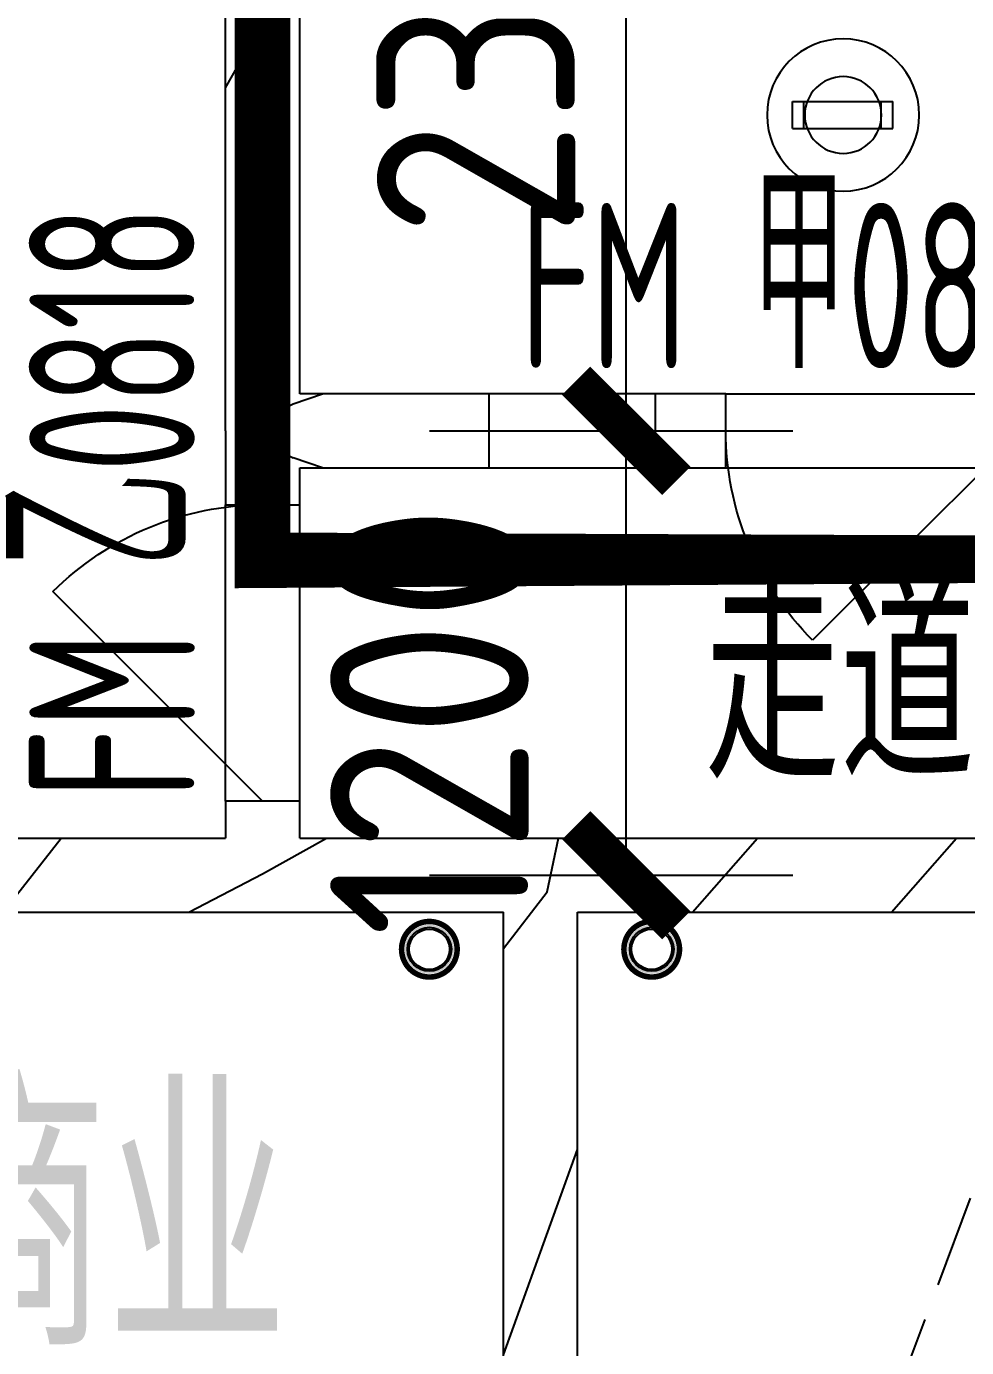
# Model space of a CAD drawing. Header units: inches. Extents: x 0 to 1813292486, y 0 to 3473589894.
# Drawn here: x 600492699 to 600495236, y 3473213342 to 3473216910 of the extents above; entities that cross this region are included whole.
import ezdxf
from ezdxf.enums import TextEntityAlignment as Align

# ---------------------------------------------------------------- set-up
doc = ezdxf.new("R2010")
doc.units = ezdxf.units.IN
doc.header["$LTSCALE"] = 1000
doc.header["$MEASUREMENT"] = 0
for name, pattern in [('AX-MALL-WALL-P02-QT$0$DASH', [0.35, 0.25, -0.1]), ('AX-MALL-WALL-P02-QT$0$DOTE', [2.4200000000000004, 2, -0.2, 0.02, -0.2]), ('PX-MALL-P02-LG$0$CONTINOUS', [0])]:
    doc.linetypes.add(name, pattern=pattern)
for name, color, linetype in [('A-Anno-Note', 241, 'Continuous'), ('AX-MALL-DIM-P02$0$A-Anno-Dims', 3, 'Continuous'), ('AX-MALL-P02-200$0$A-Anno-Note', 241, 'Continuous'), ('AX-MALL-WALL-P02$0$A-Anno-Note', 241, 'Continuous'), ('AX-MALL-WALL-P02-QT$0$_T_S__T_ELEV_A-STRS', 7, 'Continuous'), ('AX-MALL-WALL-P02-QT$0$A-Detl-Patt', 8, 'Continuous'), ('AX-MALL-WALL-P02-QT$0$A-Detl-Thin', 131, 'Continuous'), ('AX-MALL-WALL-P02-QT$0$A-Wall', 2, 'Continuous'), ('AX-MALL-WALL-P02-QT$0$A-Wall-Patt', 13, 'Continuous'), ('AX-MALL-WALL-P02-QT$0$A-Wind', 4, 'Continuous'), ('AX-MALL-WORD-P02$0$A-Anno-Note', 241, 'Continuous'), ('AX-MALL-WORD-P02$0$A-Wind-Iden', 11, 'Continuous'), ('PX-MALL-P02-LG$0$P-Pipe-Risr', 7, 'Continuous'), ('PX-MALL-P02-LG$0$P-Pipe-Risr-Arch', 6, 'Continuous'), ('PX-MALL-P02-LG$0$P-Pipe-Risr-W100', 6, 'Continuous'), ('PX-MALL-P02-LG$0$P-Pipe-Risr-W50', 6, 'Continuous'), ('PX-MALL-P02-LG$0$P-Sewr-Pipe', 123, 'PX-MALL-P02-LG$0$CONTINOUS'), ('PX-MALL-P02-LG$0$PX-DSY-一层平面图$0$PX-B-P01$0$P-Gass-Anno', 41, 'Continuous')]:
    doc.layers.add(name, color=color, linetype=linetype)
doc.styles.add('AX-MALL-DIM-P02$0$_TCH_DIM_T3', font='gbenor.shx')
doc.styles.add('AX-MALL-WORD-P02$0$_TCH_WINDOW', font='gbenor.shx', dxfattribs={"bigfont": 'gbcbig.shx'})
doc.styles.add('AX-MALL-WORD-P02$0$STANDARD', font='gbenor.shx', dxfattribs={"bigfont": 'gbcbig.shx'})
doc.styles.add('PX-MALL-P02-LG$0$jzfz', font='gbenor.shx', dxfattribs={"bigfont": 'gbcbig.shx'})
doc.dimstyles.new('AX-MALL-DIM-P02$0$_TCH_ARCH&&180', dxfattribs={"dimtxt": 535.5, "dimasz": 270, "dimexe": 450, "dimexo": 450, "dimgap": 137.25, "dimtad": 1, "dimdec": 0, "dimzin": 0, "dimdsep": 46, "dimtxsty": 'AX-MALL-DIM-P02$0$_TCH_DIM_T3', "dimblk": 'AX-MALL-DIM-P02$0$_ArchTick', "dimcen": 0.09, "dimclrt": 7, "dimazin": 2, "dimtfac": 1, "dimtdec": 0, "dimtix": 1, "dimtmove": 2, "dimatfit": 3, "dimfxl": 500, "dimtolj": 1, "dimtzin": 0, "dimarcsym": 0})
pattern_1 = [(45, (0, 359.0227), (-353.55353201463, 353.55353201463), [])]

# ---------------------------------------------------------------- blocks, each defined once
blk = doc.blocks.new('AX-MALL-WORD-P02')
at = {"layer": 'AX-MALL-WORD-P02$0$A-Anno-Note', "style": 'AX-MALL-WORD-P02$0$STANDARD'}
for s, height, p in [('走道', 506.3829787234042, (600304135.7148566, 3473104312.855379)), ('销售商业', 675.177304964539, (600300722.0387399, 3473103947.385039))]:
    blk.add_text(s, height=height, rotation=339.5681613092015, dxfattribs=at).set_placement(p)
at = {"layer": 'AX-MALL-WORD-P02$0$A-Wind-Iden', "style": 'AX-MALL-WORD-P02$0$_TCH_WINDOW', "width": 0.7}
for s, height, rotation, p in [('0818', 446.25, 69.56816112945486, (600303134.2770872, 3473105568.120639)), ('FM', 446.25, 339.5681611663076, (600304054.9168904, 3473105524.018323)), ('甲', 506.3829787234042, 339.5681611663076, (600304640.3627095, 3473105305.922575)), ('乙', 506.3829787234042, 69.56816112945486, (600303044.1999946, 3473105326.32199)), ('0818', 446.25, 339.5681611663076, (600304882.1613582, 3473105215.845483)), ('FM', 446.25, 69.56816112945486, (600302826.1042461, 3473104740.876171))]:
    blk.add_text(s, height=height, rotation=rotation, dxfattribs=at).set_placement(p)
blk = doc.blocks.new('AX-MALL-WALL-P02-QT$0$tj')
at = {"layer": 'AX-MALL-WALL-P02-QT$0$A-Detl-Patt'}
h = blk.add_hatch(dxfattribs=at)
h.set_pattern_fill('STEEL', color=256, scale=100.0000000000001, angle=50.43183869082386)
h.set_pattern_definition([(75.00000000004839, (-14278.19445574284, 156289.8254051208), (-153.3407249234246, 41.08752340989569), []), (75.00000000004839, (-14317.88195610046, 156358.5661673546), (-153.3407249234246, 41.08752340989569), [])])
edge = h.paths.add_edge_path()
edge.add_line((88101.273016572, 47666.64152574539), (87883.93542659283, 47459.84604215622))
edge.add_line((87883.93542659283, 47459.84604215622), (91571.54751467705, 43584.64122533798))
edge.add_arc((262949.389629302, 558937.705083496), 543101.4133620498, 251.6057364187558, 260.0288666978238)
edge.add_arc((172180.8466627672, -2862.146247219684), 27099.9982179492, 64.7128659603706, 96.9316049602786, ccw=False)
edge.add_arc((262948.9730309481, 558936.3205539446), 543099.9677998082, 261.6155114784545, 271.7251478115656)
edge.add_line((279298.9759148359, 16082.51663446426), (279298.9759315252, 16382.65274763107))
edge.add_arc((262948.9742454757, 558936.3204835369), 542799.9676941936, 261.62020364125146, 271.7261014454634, ccw=False)
edge.add_arc((172180.8456921196, -2862.14609140989), 27400.00151046549, 64.80631838577902, 96.83815911678944)
edge.add_arc((262949.394896181, 558937.7037490648), 542801.4137571028, 251.6136389015772, 260.02417327084333, ccw=False)
edge.add_line((91737.26096642017, 43845.69257831573), (88101.273016572, 47666.64152574539))
blk.add_lwpolyline([(88103.03003954887, 47737.33037519455), (87813.24658572674, 47461.60306501389), (91543.92713344097, 43541.13421487808, 0.03677856867194786), (168908.9495433569, 23989.2463850975, -0.1416543586965341), (183742.0972260237, 21592.70785188675, 0.04416604653312874), (279348.9759123325, 16034.00206041336), (279348.9759345055, 16434.18465709686, -0.04414427716130016), (183859.0483468771, 21979.79425859451, 0.1405450684183163), (168919.8474783897, 24393.46752309799, -0.03670519880877311), (91764.87840116024, 43889.20268630981), (88103.03007543087, 47737.33033752441)], format="xyb", dxfattribs=at)
blk.add_lwpolyline([(88101.273016572, 47666.64152574539), (87883.93542659283, 47459.84604215622), (91571.54751467705, 43584.64122533798, 0.0367693963449814), (168910.2986617088, 24039.77597379684, -0.1415142461245126), (183756.7420067787, 21641.08926153183, 0.04414024362697595), (279298.9759148359, 16082.51663446426), (279298.9759315252, 16382.65274763107, -0.04412389944666065), (183844.4648458958, 21931.40288829803, 0.1406825130026793), (168918.4574091434, 24342.94360637665, -0.03671436212623864), (91737.26096642017, 43845.69257831573)], format="xyb", close=True, dxfattribs=at)
blk = doc.blocks.new('AX-MALL-WALL-P02-QT$0$$DorLib2D$00000114')
at = {"color": 0}
blk.add_line((0.4999999999999964, 3.552713678800501e-15), (-0.2071067811864751, 0.7071067811864857), dxfattribs=at)
blk.add_arc((0.5000000000013856, -1.154631945610163e-12), 1.000000000001696, 135, 180, dxfattribs=at)
blk = doc.blocks.new('AX-MALL-WALL-P02-QT')
at = {"layer": 'AX-MALL-WALL-P02-QT$0$A-Wall-Patt'}
h = blk.add_hatch(dxfattribs=at)
h.set_pattern_fill('普通砖', color=256, scale=200, style=0)
h.set_pattern_definition(pattern_1)
h.paths.add_polyline_path([(600303375.9855713, 3473105596.387064), (600303473.3673974, 3473105666.823023), (600304206.4623446, 3473107634.708133), (600304147.6628132, 3473107763.326231), (600304019.0447154, 3473107704.526699), (600303251.040485, 3473105642.932775)])
h = blk.add_hatch(dxfattribs=at)
h.set_pattern_fill('普通砖', color=256, scale=200, style=0)
h.set_pattern_definition(pattern_1)
h.paths.add_polyline_path([(600303403.5488312, 3473105479.405394), (600304481.2002008, 3473105077.948637), (600304551.0187671, 3473105265.366266), (600303473.3673974, 3473105666.823023), (600303375.9855713, 3473105596.387064)])
h = blk.add_hatch(dxfattribs=at)
h.set_pattern_fill('普通砖', color=256, scale=200, style=0)
h.set_pattern_definition(pattern_1)
h.paths.add_polyline_path([(600303251.0404849, 3473105642.932775), (600303181.2219177, 3473105455.515143), (600303368.6395472, 3473105385.696577), (600303403.5488312, 3473105479.405394), (600303375.9855713, 3473105596.387064)])
h = blk.add_hatch(dxfattribs=at)
h.set_pattern_fill('普通砖', color=256, scale=200, style=0)
h.set_pattern_definition(pattern_1)
h.paths.add_polyline_path([(600300899.461958, 3473105202.831033), (600300969.8979172, 3473105105.449206), (600302890.9286186, 3473104389.8089), (600302937.4743294, 3473104514.753986), (600302867.0383701, 3473104612.135813), (600300946.0076689, 3473105327.776119)])
h = blk.add_hatch(dxfattribs=at)
h.set_pattern_fill('普通砖', color=256, scale=200, style=0)
h.set_pattern_definition(pattern_1)
h.paths.add_polyline_path([(600303054.4559995, 3473104542.317246), (600303089.3652817, 3473104636.026059), (600302901.9476523, 3473104705.844625), (600302867.0383701, 3473104612.135813), (600302937.4743294, 3473104514.753986)])
h = blk.add_hatch(dxfattribs=at)
h.set_pattern_fill('普通砖', color=256, scale=200, style=0)
h.set_pattern_definition(pattern_1)
h.paths.add_polyline_path([(600302937.4743294, 3473104514.753986), (600302890.9286186, 3473104389.8089), (600303500.0359138, 3473104162.89856), (600303617.017584, 3473104190.46182), (600303663.5632949, 3473104315.406906), (600303054.4559995, 3473104542.317246)])
h = blk.add_hatch(dxfattribs=at)
h.set_pattern_fill('普通砖', color=256, scale=200, style=0)
h.set_pattern_definition(pattern_1)
h.paths.add_polyline_path([(600303617.017584, 3473104190.46182), (600303687.4535431, 3473104093.079994), (600305749.0474664, 3473103325.075764), (600305795.5931771, 3473103450.02085), (600305725.1572177, 3473103547.402677), (600303663.5632949, 3473104315.406906)])
h = blk.add_hatch(dxfattribs=at)
h.set_pattern_fill('普通砖', color=256, scale=200, style=0)
h.set_pattern_definition(pattern_1)
h.paths.add_polyline_path([(600302381.1746942, 3473100891.594194), (600302497.3140597, 3473100898.32633), (600303687.4535431, 3473104093.079994), (600303617.017584, 3473104190.46182), (600303500.0359138, 3473104162.89856), (600302323.7417494, 3473101005.31061)])
at = {"layer": 'AX-MALL-WALL-P02-QT$0$_T_S__T_ELEV_A-STRS', "linetype": 'AX-MALL-WALL-P02-QT$0$DOTE', "const_width": 150}
blk.add_lwpolyline([(600234247.8536268, 3473153011.494684), (600262405.5662599, 3473142521.920496), (600259473.1864733, 3473134650.380063), (600277652.6965212, 3473127877.979127), (600276745.0551592, 3473125441.549947), (600276745.055159, 3473125441.549947), (600276046.8694955, 3473123567.373652), (600279607.804453, 3473122240.820894), (600279607.8044529, 3473122240.820893), (600286917.0919989, 3473119517.896807), (600286114.1784856, 3473117362.594068), (600305090.2134603, 3473110293.464231), (600303222.5668081, 3473105280.042639), (600316013.8200127, 3473100514.925489), (600314879.2683095, 3473097469.389009), (600322235.4102613, 3473094729.010282), (600324225.2394023, 3473100070.412719), (600344138.3625215, 3473092652.190045), (600342323.0797966, 3473087779.331682), (600442122.9674294, 3473050600.945104)], dxfattribs=at)
at = {"layer": 'AX-MALL-WALL-P02-QT$0$A-Detl-Patt', "linetype": 'AX-MALL-WALL-P02-QT$0$DASH'}
blk.add_line((600295524.4326031, 3473092770.738178), (600306353.5243154, 3473105234.161342), dxfattribs=at)
at = {"layer": 'AX-MALL-WALL-P02-QT$0$A-Wall'}
for p, q in [((600303251.040485, 3473105642.932775), (600304019.0447154, 3473107704.526699)), ((600303473.3673974, 3473105666.823023), (600304206.4623446, 3473107634.708133)), ((600304551.0187671, 3473105265.366266), (600303473.3673974, 3473105666.823023)), ((600303251.0404849, 3473105642.932775), (600303181.2219177, 3473105455.515143)), ((600303368.6395472, 3473105385.696577), (600303403.5488312, 3473105479.405394)), ((600303403.5488312, 3473105479.405394), (600304481.2002008, 3473105077.948637)), ((600303181.2219177, 3473105455.515143), (600303368.6395472, 3473105385.696577)), ((600300946.0076689, 3473105327.776119), (600302867.0383701, 3473104612.135813)), ((600304481.2002008, 3473105077.948637), (600304551.0187671, 3473105265.366266)), ((600300969.8979172, 3473105105.449206), (600302890.9286186, 3473104389.8089)), ((600302901.9476523, 3473104705.844625), (600302867.0383701, 3473104612.135813)), ((600303089.3652817, 3473104636.026059), (600302901.9476523, 3473104705.844625)), ((600303054.4559995, 3473104542.317246), (600303089.3652817, 3473104636.026059)), ((600303054.4559995, 3473104542.317246), (600303663.5632949, 3473104315.406906)), ((600302890.9286186, 3473104389.8089), (600303500.0359138, 3473104162.89856)), ((600303663.5632949, 3473104315.406906), (600305725.1572177, 3473103547.402677)), ((600302323.7417494, 3473101005.31061), (600303500.0359138, 3473104162.89856)), ((600302497.3140597, 3473100898.32633), (600303687.4535431, 3473104093.079994)), ((600303687.4535431, 3473104093.079994), (600305749.0474664, 3473103325.075764))]:
    blk.add_line(p, q, dxfattribs=at)
at = {"layer": 'AX-MALL-WALL-P02-QT$0$A-Wind'}
for p, q in [((600302901.9476525, 3473104705.844625), (600303181.2219177, 3473105455.515143)), ((600303089.3652819, 3473104636.026059), (600303368.6395472, 3473105385.696577)), ((600304551.0187669, 3473105265.366266), (600305300.6892843, 3473104986.092)), ((600304481.2002006, 3473105077.948637), (600305230.870718, 3473104798.674371))]:
    blk.add_line(p, q, dxfattribs=at)
at = {"layer": 'AX-MALL-WALL-P02-QT$0$A-Detl-Thin', "rotation": 339.5681613091762}
blk.add_blockref('AX-MALL-WALL-P02-QT$0$tj', (600144118.6961328, 3473128496.287411), dxfattribs=at)
at = {"layer": 'AX-MALL-WALL-P02-QT$0$A-Wind', "zscale": 200}
for p, xscale, yscale, rotation in [((600303135.2935998, 3473105045.770601), -800, 800, 69.56816131503788), ((600304890.9447424, 3473105032.020319), 800, -800, 339.5681613038133)]:
    blk.add_blockref('AX-MALL-WALL-P02-QT$0$$DorLib2D$00000114', p, dxfattribs=dict(at, xscale=xscale, yscale=yscale, rotation=rotation))
blk = doc.blocks.new('AX-MALL-WALL-P02')
at = {"layer": 'AX-MALL-WALL-P02$0$A-Anno-Note'}
blk.add_blockref('AX-MALL-WORD-P02', (0, 0), dxfattribs=at)
blk.add_blockref('AX-MALL-WALL-P02-QT', (0, 0), dxfattribs=at)
blk = doc.blocks.new('PX-MALL-P02-LG$0$PX-DSY-一层平面图$0$PX-B-P01$0$A$C3BA02923')
for p, q in [((-205.0528028229019, 54.52846630102431), (200.4903818683233, 54.52846630105341)), ((-205.0528028229019, 54.52846630102431), (-205.0528028229019, -54.52846630098065)), ((-158.9956803772366, 54.52846630102431), (-158.9956803772366, -54.52846630098065)), ((154.4332594227744, 54.52846630102431), (154.4332594227744, -54.52846630098065)), ((200.4903818683233, 54.52846630105341), (200.4903818685561, -54.52846630105341)), ((-205.0528028229019, -54.52846630098065), (200.4903818685561, -54.52846630105341))]:
    blk.add_line(p, q)
for radius in [308.1916796825826, 155.3229930804212]:
    blk.add_circle((0, 0), radius)
blk = doc.blocks.new('PX-MALL-P02-LG$0$P-Risr')
at = {"layer": 'PX-MALL-P02-LG$0$P-Pipe-Risr-W50'}
h = blk.add_hatch(color=0, dxfattribs=at)
edge = h.paths.add_edge_path()
edge.add_ellipse((0, 0), major_axis=(47.05795628796547, 47.05795628796547), ratio=0.9999999999999695, start_angle=225.0000000000009, end_angle=405.0000000000009, ccw=False)
edge.add_ellipse((0, 0), major_axis=(47.05795628796764, 47.05795628796764), ratio=0.9999999999998785, start_angle=133.9675974886221, end_angle=225.0000000000035, ccw=False)
edge.add_line((-66.53919663240958, 1.199087783927098), (-54.4367953546693, 1.199087783927098))
edge.add_ellipse((0, 0), major_axis=(-38.50196423560672, 38.50196423560672), ratio=0.9999999999999859, start_angle=43.73814098242129, end_angle=134.9999999999996)
edge.add_ellipse((0, 0), major_axis=(38.50196423561096, 38.50196423561096), ratio=0.9999999999998216, start_angle=225.0000000000051, end_angle=405.0000000000051)
edge.add_ellipse((0, 0), major_axis=(38.50196423560679, 38.50196423560679), ratio=0.9999999999999831, start_angle=45.00000000000048, end_angle=133.7381409824204)
edge.add_line((-54.43679535467527, 1.199087783927098), (-66.53919663241555, 1.199087783927098))
edge.add_ellipse((0, 0), major_axis=(-47.05795628796762, 47.05795628796762), ratio=0.9999999999998742, start_angle=-45.00000000000358, end_angle=43.967597488629224, ccw=False)
at = {"layer": 'PX-MALL-P02-LG$0$P-Pipe-Risr-Arch', "ltscale": 0.7}
blk.add_circle((0, 0), 59.29000000000001, dxfattribs=at)
at = {"layer": 'PX-MALL-P02-LG$0$P-Pipe-Risr-W100', "color": 0, "const_width": 15}
blk.add_lwpolyline([(-75, 0, 1), (75, 0, 1)], format="xyb", close=True, dxfattribs=at)
at = {"layer": 'PX-MALL-P02-LG$0$P-Pipe-Risr-W50'}
blk.add_circle((0, 0), 54.45000000000001, dxfattribs=at)
at = {"layer": 'PX-MALL-P02-LG$0$P-Pipe-Risr', "style": 'PX-MALL-P02-LG$0$jzfz', "width": 0.6, "flags": 1}
for tag, p in [('SYS-MARK', (0.3310501334344735, -45.65933377496549)), ('RANGE', (0.3337570973526454, -45.67887874227017))]:
    blk.add_attdef(tag, text='', height=0.015625, dxfattribs=at).set_placement(p, align=Align.MIDDLE)
blk = doc.blocks.new('PX-MALL-P02-LG')
at = {"layer": 'PX-MALL-P02-LG$0$P-Sewr-Pipe', "ltscale": 0.7, "rotation": 249.5681613599653}
for p in [(600303277.6869386, 3473104139.016531), (600303839.9398268, 3473103929.560831)]:
    blk.add_blockref('PX-MALL-P02-LG$0$P-Risr', p, dxfattribs=at)
at = {"layer": 'PX-MALL-P02-LG$0$PX-DSY-一层平面图$0$PX-B-P01$0$P-Gass-Anno', "xscale": -0.6666666666666912, "yscale": 0.6666666666666912, "zscale": 0.6666666666666665, "rotation": 159.5681613098035}
blk.add_blockref('PX-MALL-P02-LG$0$PX-DSY-一层平面图$0$PX-B-P01$0$A$C3BA02923', (600305110.4532176, 3473105860.259819, -1.308702143790567e-07), dxfattribs=at)
blk = doc.blocks.new('AX-MALL-DIM-P02$0$_ArchTick')
at = {"color": 0, "linetype": 'ByBlock', "const_width": 0.4}
blk.add_lwpolyline([(-0.5, -0.5), (0.5, 0.5)], dxfattribs=at)
blk = doc.blocks.new('*D616')
at = {"layer": 'AX-MALL-DIM-P02$0$A-Anno-Dims', "color": 0, "lineweight": -2, "transparency": 16777216}
for p, q in [((600303766.4387195, 3473105450.931806), (600304685.8400378, 3473105108.427719)), ((600303845.2388632, 3473104141.013807), (600304264.1503894, 3473105265.519541)), ((600303347.5271933, 3473104326.426072), (600304266.9285116, 3473103983.921985))]:
    blk.add_line(p, q, dxfattribs=at)
at = {"layer": 'AX-MALL-DIM-P02$0$A-Anno-Dims', "color": 0, "lineweight": -2, "transparency": 16777216, "xscale": 270, "yscale": 270, "zscale": 270}
for p, rotation in [((600304264.1503894, 3473105265.519541), 69.56815487118352), ((600303845.2388632, 3473104141.013807), 249.5681548711835)]:
    blk.add_blockref('AX-MALL-DIM-P02$0$_ArchTick', p, dxfattribs=dict(at, rotation=rotation))
at = {"layer": 'AX-MALL-DIM-P02$0$A-Anno-Dims', "color": 7, "transparency": 16777216, "insert": (600303492.792748, 3473104716.009869), "char_height": 535.5, "attachment_point": 5, "rotation": 69.56815487118354, "style": 'AX-MALL-DIM-P02$0$_TCH_DIM_T3'}
blk.add_mtext('\\A1;1200', dxfattribs=at)
blk = doc.blocks.new('*D617')
at = {"layer": 'AX-MALL-DIM-P02$0$A-Anno-Dims', "color": 0, "lineweight": -2, "transparency": 16777216}
for p, q in [((600304578.0797822, 3473107629.661613), (600305497.4811003, 3473107287.157526)), ((600304264.1503892, 3473105265.51954), (600305075.7914519, 3473107444.249348)), ((600303766.4387194, 3473105450.931805), (600304685.8400376, 3473105108.427719))]:
    blk.add_line(p, q, dxfattribs=at)
at = {"layer": 'AX-MALL-DIM-P02$0$A-Anno-Dims', "color": 0, "lineweight": -2, "transparency": 16777216, "xscale": 270, "yscale": 270, "zscale": 270}
for p, rotation in [((600305075.7914519, 3473107444.249348), 69.56815486753656), ((600304264.1503892, 3473105265.51954), 249.5681548675365)]:
    blk.add_blockref('AX-MALL-DIM-P02$0$_ArchTick', p, dxfattribs=dict(at, rotation=rotation))
at = {"layer": 'AX-MALL-DIM-P02$0$A-Anno-Dims', "color": 7, "transparency": 16777216, "insert": (600304290.450237, 3473106496.267084), "char_height": 535.5, "attachment_point": 5, "rotation": 69.56815486753656, "style": 'AX-MALL-DIM-P02$0$_TCH_DIM_T3'}
blk.add_mtext('\\A1;2325', dxfattribs=at)
blk = doc.blocks.new('AX-MALL-DIM-P02')
at = {"layer": 'AX-MALL-DIM-P02$0$A-Anno-Dims'}
dim = blk.add_aligned_dim(p1=(600303344.7490711, 3473105608.023627), p2=(600304156.3901339, 3473107786.753435), distance=-981.1257988998675, dimstyle='AX-MALL-DIM-P02$0$_TCH_ARCH&&180', dxfattribs=at)
dim.commit()
dim.dimension.update_dxf_attribs({"geometry": '*D617', "text_midpoint": (600304290.450237, 3473106496.267084)})
dim = blk.add_linear_dim(base=(600304264.1503894, 3473105265.519541), p1=(600302925.8375449, 3473104483.517893), p2=(600303344.7490711, 3473105608.023627), angle=69.56815487118354, dimstyle='AX-MALL-DIM-P02$0$_TCH_ARCH&&180', dxfattribs=at)
dim.commit()
dim.dimension.update_dxf_attribs({"geometry": '*D616', "text_midpoint": (600303492.792748, 3473104716.009869), "dimtype": 129})
blk = doc.blocks.new('AX-MALL-P02-200')
at = {"layer": 'AX-MALL-P02-200$0$A-Anno-Note'}
blk.add_blockref('AX-MALL-WALL-P02', (0, 0), dxfattribs=at)
for name in ['AX-MALL-DIM-P02', 'PX-MALL-P02-LG']:
    blk.add_blockref(name, (0, 0), dxfattribs=at)

msp = doc.modelspace()

# ---------------------------------------------------------------- block references
at = {"layer": 'A-Anno-Note', "rotation": 20.43183869077545}
msp.add_blockref('AX-MALL-P02-200', (1250392458.527329, 9048125.682563305), dxfattribs=at)

doc.saveas('drawing.dxf')
